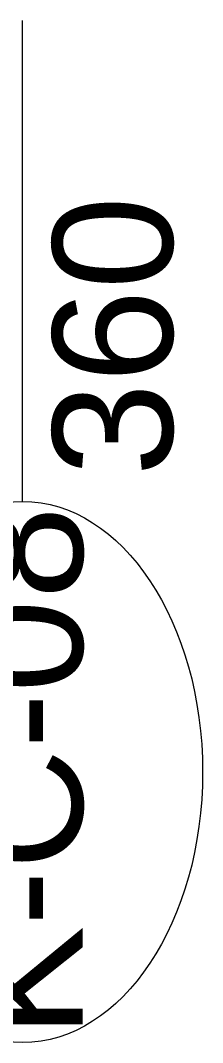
# Model space of a CAD drawing. Extents: x -3709 to 34975, y -230 to 8245.
# Drawn here: x 5632.3 to 5647.5, y 3880 to 3965 of the extents above; entities that cross this region are included whole.
import ezdxf
from ezdxf.enums import TextEntityAlignment as Align

# ---------------------------------------------------------------- set-up
doc = ezdxf.new("R2010")
doc.units = 0
doc.layers.get('0').update_dxf_attribs({"color": 9, "lineweight": 9})
doc.layers.add('22', color=8, linetype='Continuous', lineweight=9)
doc.styles.add('Arial', font='arial.ttf', dxfattribs={"height": 2.5})

# ---------------------------------------------------------------- blocks, each defined once
blk = doc.blocks.new('0_doorno')
blk.add_lwpolyline([(4.5, 0), (12.5, 0)])
blk.add_ellipse((0, 0), major_axis=(-4.5, 0), ratio=0.666667)
at = {"style": 'Arial'}
blk.add_attdef('YUKSEKLIK', text='', height=2, dxfattribs=at).set_placement((5, 5.9), align=Align.TOP_LEFT)
blk.add_attdef('KAPINO', text='', height=1.4, dxfattribs=at).set_placement((-0.019, -0.035), align=Align.MIDDLE)
blk.add_attdef('GENISLIK', text='', height=2, dxfattribs=at).set_placement((5, -1.895), align=Align.BOTTOM_LEFT)

msp = doc.modelspace()

# ---------------------------------------------------------------- block references
at = {"layer": '22'}
ref = msp.add_blockref('0_doorno', (5632.487, 3902.475, 0), dxfattribs=dict(at, xscale=5, yscale=5, zscale=5, rotation=90))
ref.add_attrib('KAPINO', 'K-C-08', dxfattribs={"layer": '0', "height": 10, "rotation": 90, "style": 'Arial'}).set_placement((5632.487, 3902.475, 0), align=Align.MIDDLE)
ref.add_attrib('GENISLIK', '335', dxfattribs={"layer": '0', "height": 10, "rotation": 90, "style": 'Arial'}).set_placement((5632.487, 3926.956, 0), align=Align.BOTTOM_LEFT)
ref.add_attrib('YUKSEKLIK', '360', dxfattribs={"layer": '0', "height": 10, "rotation": 90, "style": 'Arial'}).set_placement((5634.987, 3927.065, 0), align=Align.TOP_LEFT)

doc.saveas('drawing.dxf')
